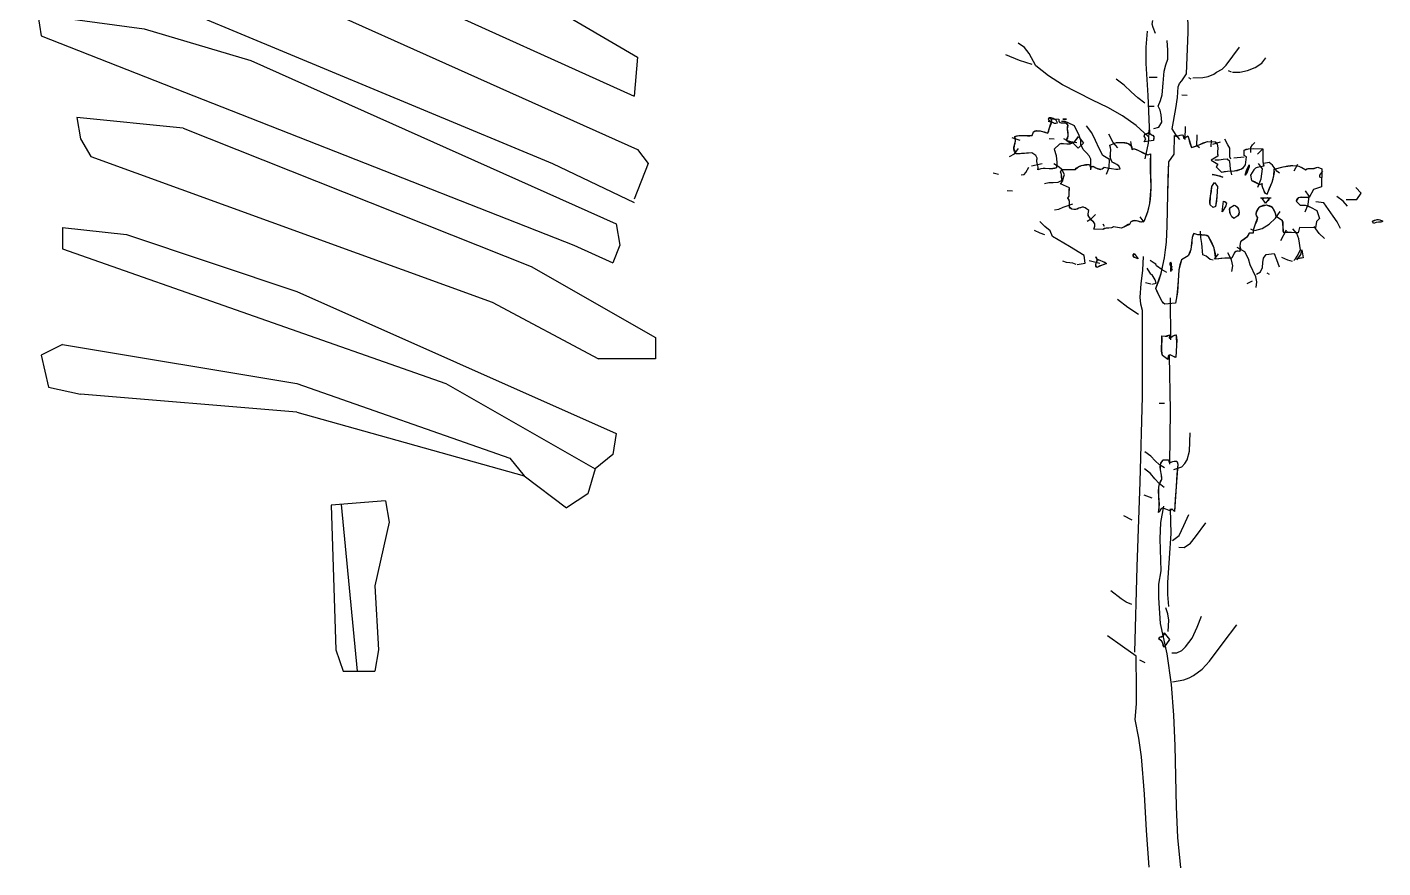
# Model space of a CAD drawing. Header units: millimetres. Extents: x 577 to 2337, y 236 to 943.
# Drawn here: x 818.204 to 820.801, y 708.156 to 709.766 of the extents above; entities that cross this region are included whole.
import ezdxf

# ---------------------------------------------------------------- set-up
doc = ezdxf.new("R2010")
doc.units = ezdxf.units.MM
doc.header["$LTSCALE"] = 0.01
doc.layers.add('06-Furn', color=4, linetype='Continuous')

# ---------------------------------------------------------------- blocks, each defined once
blk = doc.blocks.new('d2')
at = {"layer": '06-Furn', "color": 32, "linetype": 'Continuous'}
for p, q in [((909.626, 671.779), (909.634, 671.784)), ((909.634, 671.784), (909.642, 671.789)), ((909.642, 671.789), (909.647, 671.798)), ((909.647, 671.798), (909.649, 671.812)), ((909.649, 671.812), (909.693, 671.755)), ((909.602, 671.757), (909.605, 671.767)), ((909.616, 671.751), (909.602, 671.757)), ((909.605, 671.767), (909.61, 671.774)), ((909.61, 671.774), (909.617, 671.777)), ((909.626, 671.742), (909.616, 671.751)), ((909.617, 671.777), (909.626, 671.779)), ((909.633, 671.732), (909.626, 671.742)), ((909.637, 671.722), (909.633, 671.732)), ((909.641, 671.702), (909.637, 671.722)), ((909.644, 671.694), (909.641, 671.702)), ((909.647, 671.689), (909.644, 671.694)), ((909.693, 671.755), (909.647, 671.689))]:
    blk.add_line(p, q, dxfattribs=at)
for points in [[(909.782, 676.039), (909.75, 676.075), (909.716, 676.129), (909.747, 676.305), (909.762, 676.398), (909.769, 676.49), (909.781, 676.518), (909.799, 676.542), (909.839, 676.602), (909.854, 676.959), (909.847, 677.321), (909.834, 677.684), (909.83, 678.049), (909.826, 678.135), (909.833, 678.181), (909.857, 678.231), (909.859, 678.282), (909.849, 678.333), (909.815, 678.444)], [(909.573, 676.946), (909.554, 676.999), (909.546, 677.028), (909.551, 677.059)], [(909.486, 675.872), (909.513, 676.008), (909.523, 676.144), (909.512, 676.417), (909.494, 676.691), (909.494, 676.831), (909.506, 676.968)], [(909.511, 676.065), (909.408, 676.16), (909.292, 676.241), (909.166, 676.313), (909.035, 676.377), (908.777, 676.508), (908.657, 676.583), (908.549, 676.671), (908.491, 676.776), (908.452, 676.828), (908.396, 676.865)], [(909.559, 676.132), (909.603, 676.144), (909.627, 676.187), (909.624, 676.251), (909.615, 676.289), (909.597, 676.323), (909.618, 676.372), (909.63, 676.42), (909.639, 676.522), (909.649, 676.625), (909.662, 676.678), (909.681, 676.728), (909.679, 676.804), (909.674, 676.888)], [(909.894, 676.566), (909.98, 676.569), (910.026, 676.578), (910.075, 676.598), (910.097, 676.616), (910.144, 676.642), (910.179, 676.675), (910.295, 676.83)], [(908.516, 676.682), (908.409, 676.716), (908.293, 676.765)], [(910.234, 676.616), (910.297, 676.616), (910.363, 676.63), (910.427, 676.656), (910.485, 676.692), (910.519, 676.737)], [(909.484, 676.349), (909.423, 676.396), (909.365, 676.448), (909.306, 676.504), (909.238, 676.557)], [(909.521, 676.573), (909.588, 676.572)], [(909.881, 676.555), (909.859, 676.567)], [(910.224, 676.616), (910.199, 676.628)], [(909.516, 676.325), (909.562, 676.324)], [(909.801, 676.42), (909.845, 676.419)], [(909.478, 676.02), (909.49, 676.044), (909.478, 676.066), (909.486, 676.083), (909.502, 676.09), (909.516, 676.1), (909.524, 676.121), (909.522, 676.094), (909.54, 676.08), (909.559, 676.066), (909.557, 676.03), (909.478, 676.02)], [(909.519, 676.104), (909.521, 676.098), (909.522, 676.092), (909.531, 676.086), (909.54, 676.08), (909.55, 676.075), (909.557, 676.066), (909.56, 676.059), (909.561, 676.051), (909.557, 676.03), (909.478, 676.02), (909.49, 676.044), (909.478, 676.066), (909.48, 676.076), (909.484, 676.083), (909.493, 676.087), (909.5, 676.09), (909.509, 676.093), (909.516, 676.098), (909.519, 676.104)], [(909.828, 676.038), (909.83, 676.15)], [(909.425, 675.016), (909.422, 675.019), (909.415, 675.022), (909.395, 675.029), (909.386, 675.034), (909.382, 675.041), (909.382, 675.05), (909.391, 675.061), (909.425, 675.016)], [(909.425, 675.016), (909.395, 675.029), (909.382, 675.041), (909.391, 675.061), (909.425, 675.016)], [(909.398, 671.647), (909.418, 672.378), (909.443, 673.106), (909.462, 673.838), (909.463, 674.573), (909.448, 674.629), (909.442, 674.687), (909.45, 674.802), (909.466, 674.919), (909.471, 675.037)], [(909.544, 674.798), (909.579, 674.809), (909.571, 674.835), (909.546, 674.879), (909.533, 674.885), (909.525, 674.899), (909.502, 674.936)], [(909.534, 674.799), (909.489, 674.811)], [(909.428, 674.539), (909.338, 674.6), (909.249, 674.669)], [(909.705, 674.322), (909.702, 674.682)], [(909.68, 674.153), (909.635, 674.187), (909.628, 674.207), (909.626, 674.227), (909.626, 674.267), (909.63, 674.309), (909.631, 674.332), (909.628, 674.356), (909.657, 674.353), (909.674, 674.355), (909.696, 674.365), (909.693, 674.346), (909.692, 674.336), (909.694, 674.335), (909.695, 674.335), (909.701, 674.339), (909.721, 674.354), (909.736, 674.361), (909.752, 674.364), (909.754, 674.342), (909.757, 674.319), (909.754, 674.273), (909.751, 674.223), (909.748, 674.173), (909.742, 674.172), (909.733, 674.176), (909.71, 674.188), (909.7, 674.193), (909.69, 674.19), (909.685, 674.187), (909.682, 674.182), (909.681, 674.161), (909.68, 674.153)], [(909.68, 674.153), (909.635, 674.187), (909.627, 674.227), (909.628, 674.267), (909.628, 674.356), (909.657, 674.353), (909.696, 674.365), (909.692, 674.338), (909.702, 674.339), (909.721, 674.354), (909.752, 674.364), (909.754, 674.273), (909.748, 674.173), (909.733, 674.176), (909.711, 674.188), (909.69, 674.19), (909.681, 674.161), (909.68, 674.153)], [(909.697, 673.258), (909.703, 673.717), (909.693, 674.186)], [(909.606, 673.781), (909.651, 673.78)], [(909.731, 673.212), (909.799, 673.233), (909.825, 673.262), (909.844, 673.293), (909.866, 673.367), (909.871, 673.526)], [(909.651, 673.226), (909.608, 673.251), (909.571, 673.286), (909.535, 673.326), (909.484, 673.364)], [(909.6, 672.842), (909.605, 672.877), (909.606, 672.912), (909.602, 672.987), (909.599, 673.023), (909.603, 673.059), (909.606, 673.076), (909.611, 673.093), (909.618, 673.109), (909.627, 673.125), (909.629, 673.142), (909.626, 673.163), (909.617, 673.208), (909.615, 673.232), (909.617, 673.254), (909.62, 673.265), (909.626, 673.275), (909.633, 673.285), (909.642, 673.294), (909.686, 673.293), (909.688, 673.283), (909.689, 673.277), (909.692, 673.274), (909.697, 673.273), (909.707, 673.274), (909.722, 673.279), (909.735, 673.283), (909.748, 673.283), (909.754, 673.282), (909.759, 673.276), (909.763, 673.268), (909.766, 673.257), (909.757, 673.17), (909.75, 673.066), (909.743, 672.957), (909.736, 672.851), (909.713, 672.873), (909.709, 672.866), (909.703, 672.862), (909.697, 672.861), (909.69, 672.861), (909.677, 672.865), (909.663, 672.871), (909.649, 672.877), (909.634, 672.879), (909.627, 672.876), (909.621, 672.872), (909.615, 672.865), (909.611, 672.853), (909.6, 672.842)], [(909.6, 672.842), (909.608, 672.912), (909.602, 672.987), (909.603, 673.059), (909.611, 673.093), (909.627, 673.125), (909.626, 673.163), (909.617, 673.208), (909.617, 673.254), (909.626, 673.275), (909.642, 673.294), (909.686, 673.293), (909.689, 673.278), (909.697, 673.273), (909.722, 673.279), (909.749, 673.283), (909.761, 673.276), (909.766, 673.257), (909.75, 673.066), (909.736, 672.851), (909.713, 672.873), (909.703, 672.862), (909.69, 672.861), (909.663, 672.871), (909.634, 672.879), (909.621, 672.872), (909.611, 672.853), (909.6, 672.842)], [(909.648, 673.057), (909.605, 673.09), (909.568, 673.131), (909.532, 673.177), (909.481, 673.216)], [(909.545, 672.967), (909.477, 672.991)], [(909.792, 669.798), (909.766, 670.059), (909.754, 670.32), (909.742, 670.844), (909.732, 671.107), (909.711, 671.37), (909.675, 671.631), (909.616, 671.892), (909.603, 672.113), (909.604, 672.228), (909.624, 672.342), (909.614, 672.617), (909.62, 672.756), (909.645, 672.896)], [(909.688, 672.037), (909.681, 672.14), (909.681, 672.242), (909.695, 672.451), (909.709, 672.662), (909.703, 672.873)], [(909.373, 672.777), (909.304, 672.813)], [(909.72, 672.602), (909.776, 672.647), (909.818, 672.732), (909.859, 672.825)], [(909.775, 672.545), (909.82, 672.544), (909.873, 672.58), (909.917, 672.633), (910.005, 672.754)], [(909.371, 672.054), (909.324, 672.076), (909.281, 672.104), (909.191, 672.171)], [(909.684, 671.823), (909.687, 671.92), (909.681, 671.975), (909.663, 672.027)], [(909.714, 671.641), (909.758, 671.641), (909.799, 671.661), (909.832, 671.691), (909.888, 671.767), (909.931, 671.859), (909.969, 671.954)], [(909.521, 669.803), (909.496, 670.117), (909.48, 670.431), (909.455, 670.749), (909.432, 670.909), (909.399, 671.07), (909.411, 671.203), (909.412, 671.337), (909.409, 671.613), (909.29, 671.695), (909.162, 671.786)], [(909.647, 671.689), (909.637, 671.722), (909.626, 671.742), (909.602, 671.757), (909.61, 671.774), (909.626, 671.781), (909.642, 671.789), (909.649, 671.812), (909.693, 671.755), (909.647, 671.689)], [(909.719, 671.392), (909.818, 671.408), (909.862, 671.425), (909.901, 671.446), (909.974, 671.5), (910.037, 671.568), (910.153, 671.725), (910.272, 671.88)], [(909.485, 671.555), (909.441, 671.579)]]:
    blk.add_lwpolyline(points, dxfattribs=at)
at = {"layer": '06-Furn', "color": 94, "linetype": 'Continuous'}
for points in [[(908.567, 675.778), (908.57, 675.789), (908.569, 675.801), (908.562, 675.824), (908.557, 675.849), (908.556, 675.863), (908.559, 675.879), (908.548, 675.902), (908.514, 675.924), (908.485, 675.923), (908.451, 675.919), (908.415, 675.917), (908.379, 675.916), (908.366, 675.937), (908.361, 675.956), (908.361, 675.973), (908.366, 675.99), (908.371, 676.007), (908.374, 676.024), (908.374, 676.043), (908.369, 676.065), (908.386, 676.07), (908.403, 676.072), (908.439, 676.072), (908.477, 676.07), (908.497, 676.069), (908.517, 676.072), (908.529, 676.105), (908.543, 676.112), (908.556, 676.114), (908.572, 676.114), (908.586, 676.112), (908.619, 676.103), (908.652, 676.092), (908.661, 676.114), (908.667, 676.139), (908.675, 676.167), (908.681, 676.181), (908.688, 676.194), (908.677, 676.215), (908.745, 676.214), (908.746, 676.204), (908.747, 676.195), (908.75, 676.19), (908.754, 676.185), (908.766, 676.182), (908.78, 676.182), (908.793, 676.183), (908.806, 676.18), (908.812, 676.178), (908.817, 676.173), (908.821, 676.167), (908.824, 676.158), (908.818, 676.144), (908.816, 676.13), (908.82, 676.099), (908.823, 676.084), (908.822, 676.066), (908.819, 676.049), (908.809, 676.032), (908.843, 676.01), (908.865, 676.012), (908.873, 676.015), (908.882, 676.021), (908.897, 676.038), (908.913, 676.065), (908.956, 676.008), (908.911, 675.963), (908.866, 676.01), (908.854, 676.003), (908.841, 676), (908.814, 676), (908.785, 676.002), (908.77, 676.003), (908.752, 675.999), (908.706, 675.956), (908.722, 675.902), (908.727, 675.874), (908.728, 675.843), (908.727, 675.797), (908.71, 675.79), (908.694, 675.787), (908.662, 675.788), (908.629, 675.79), (908.612, 675.79), (908.592, 675.786), (908.567, 675.778)], [(908.567, 675.778), (908.569, 675.801), (908.564, 675.824), (908.557, 675.849), (908.559, 675.879), (908.548, 675.902), (908.514, 675.924), (908.379, 675.916), (908.362, 675.956), (908.366, 675.99), (908.374, 676.026), (908.369, 676.065), (908.403, 676.074), (908.439, 676.073), (908.517, 676.072), (908.529, 676.105), (908.556, 676.116), (908.586, 676.112), (908.652, 676.092), (908.667, 676.139), (908.688, 676.194), (908.677, 676.215), (908.745, 676.214), (908.747, 676.195), (908.756, 676.185), (908.78, 676.182), (908.807, 676.181), (908.824, 676.158), (908.816, 676.131), (908.822, 676.099), (908.822, 676.066), (908.809, 676.032), (908.843, 676.01), (908.865, 676.012), (908.882, 676.021), (908.913, 676.065), (908.956, 676.008), (908.911, 675.963), (908.866, 676.01), (908.841, 676.001), (908.814, 676), (908.785, 676.002), (908.752, 675.999), (908.706, 675.956), (908.722, 675.902), (908.728, 675.843), (908.727, 675.797), (908.694, 675.789), (908.662, 675.788), (908.629, 675.79), (908.592, 675.786), (908.567, 675.778)], [(908.723, 676.203), (908.712, 676.209), (908.697, 676.218), (908.689, 676.222), (908.679, 676.224), (908.667, 676.223), (908.654, 676.216), (908.657, 676.211), (908.663, 676.204), (908.681, 676.189), (908.694, 676.183), (908.707, 676.18), (908.721, 676.179), (908.734, 676.181), (908.723, 676.203)], [(908.723, 676.203), (908.697, 676.218), (908.679, 676.224), (908.654, 676.216), (908.661, 676.204), (908.681, 676.191), (908.707, 676.18), (908.734, 676.181), (908.723, 676.203)], [(908.779, 676.213), (908.812, 676.213), (908.779, 676.213)], [(908.779, 676.213), (908.812, 676.213), (908.779, 676.213)], [(908.7, 676.182), (908.654, 676.194)], [(909.02, 675.778), (909.021, 675.87), (909.007, 675.899), (908.982, 675.924), (908.955, 675.953), (908.935, 675.995), (908.934, 676.031), (908.92, 676.072), (908.879, 676.157), (908.827, 676.182), (908.8, 676.193), (908.769, 676.192)], [(909.155, 675.743), (909.176, 675.8), (909.181, 675.867), (909.124, 675.903), (909.09, 675.962), (909.061, 676.029), (909.03, 676.096), (908.983, 676.155)], [(909.251, 675.968), (909.21, 676.012), (909.173, 676.083)], [(908.414, 676.029), (908.347, 676.052)], [(908.664, 676.046), (908.707, 676.045)], [(909.045, 675.27), (909.051, 675.284), (909.055, 675.295), (909.055, 675.307), (909.053, 675.316), (909.049, 675.324), (909.043, 675.332), (909.029, 675.346), (909.013, 675.361), (909.006, 675.37), (909.002, 675.378), (908.998, 675.388), (908.997, 675.401), (908.999, 675.414), (909.003, 675.43), (908.971, 675.453), (908.958, 675.458), (908.945, 675.458), (908.932, 675.454), (908.917, 675.449), (908.903, 675.442), (908.889, 675.438), (908.873, 675.438), (908.856, 675.443), (908.843, 675.45), (908.837, 675.459), (908.834, 675.469), (908.836, 675.482), (908.836, 675.495), (908.837, 675.508), (908.833, 675.522), (908.824, 675.535), (908.83, 675.544), (908.833, 675.554), (908.834, 675.575), (908.833, 675.6), (908.833, 675.612), (908.836, 675.625), (908.759, 675.66), (908.781, 675.682), (908.775, 675.691), (908.771, 675.7), (908.77, 675.718), (908.769, 675.739), (908.766, 675.75), (908.761, 675.762), (908.771, 675.783), (908.885, 675.781), (908.895, 675.794), (908.908, 675.802), (908.923, 675.81), (908.94, 675.816), (908.974, 675.824), (909.01, 675.825), (909.02, 675.791), (909.023, 675.8), (909.027, 675.806), (909.032, 675.808), (909.037, 675.808), (909.049, 675.804), (909.064, 675.795), (909.08, 675.787), (909.099, 675.783), (909.107, 675.784), (909.116, 675.787), (909.125, 675.792), (909.133, 675.801), (909.163, 675.797), (909.196, 675.79), (909.234, 675.785), (909.252, 675.784), (909.27, 675.787), (909.267, 675.798), (909.263, 675.808), (909.254, 675.817), (909.244, 675.825), (909.222, 675.835), (909.203, 675.844), (909.193, 675.861), (909.188, 675.879), (909.187, 675.896), (909.189, 675.913), (909.191, 675.952), (909.188, 675.971), (909.183, 675.991), (909.239, 676.014), (909.295, 676.013), (909.312, 676.013), (909.325, 676.01), (909.34, 676.005), (909.352, 675.998), (909.364, 675.988), (909.372, 675.973), (909.375, 675.954), (909.377, 675.957), (909.382, 675.96), (909.393, 675.958), (909.41, 675.952), (909.429, 675.943), (909.47, 675.922), (909.49, 675.912), (909.509, 675.906), (909.53, 675.917), (909.529, 675.847), (909.529, 675.775), (909.532, 675.704), (909.534, 675.634), (909.531, 675.562), (909.528, 675.527), (909.523, 675.491), (909.515, 675.454), (909.505, 675.416), (909.492, 675.379), (909.477, 675.342), (909.464, 675.334), (909.451, 675.331), (909.438, 675.333), (909.424, 675.338), (909.411, 675.341), (909.395, 675.342), (909.379, 675.341), (909.363, 675.333), (909.35, 675.31), (909.34, 675.309), (909.325, 675.302), (909.282, 675.278), (909.215, 675.291), (909.206, 675.284), (909.196, 675.281), (909.174, 675.28), (909.15, 675.279), (909.137, 675.275), (909.124, 675.268), (909.045, 675.27)], [(909.045, 675.27), (909.055, 675.295), (909.054, 675.316), (909.029, 675.346), (909.002, 675.378), (908.998, 675.401), (909.003, 675.43), (908.971, 675.453), (908.945, 675.458), (908.917, 675.449), (908.889, 675.439), (908.856, 675.443), (908.837, 675.459), (908.836, 675.482), (908.837, 675.509), (908.824, 675.535), (908.835, 675.554), (908.835, 675.577), (908.836, 675.625), (908.759, 675.66), (908.781, 675.682), (908.773, 675.7), (908.772, 675.718), (908.77, 675.739), (908.761, 675.762), (908.771, 675.783), (908.885, 675.781), (908.908, 675.802), (908.94, 675.816), (909.01, 675.825), (909.02, 675.791), (909.027, 675.806), (909.037, 675.81), (909.064, 675.796), (909.099, 675.784), (909.116, 675.787), (909.133, 675.801), (909.198, 675.79), (909.234, 675.785), (909.27, 675.787), (909.263, 675.808), (909.244, 675.825), (909.203, 675.844), (909.189, 675.879), (909.189, 675.915), (909.191, 675.952), (909.183, 675.991), (909.239, 676.014), (909.295, 676.013), (909.34, 676.005), (909.364, 675.988), (909.375, 675.954), (909.382, 675.96), (909.395, 675.96), (909.429, 675.943), (909.509, 675.906), (909.53, 675.917), (909.531, 675.776), (909.534, 675.634), (909.523, 675.491), (909.505, 675.418), (909.477, 675.342), (909.451, 675.331), (909.425, 675.338), (909.396, 675.344), (909.363, 675.333), (909.35, 675.31), (909.282, 675.278), (909.215, 675.291), (909.197, 675.281), (909.174, 675.28), (909.15, 675.279), (909.124, 675.268), (909.045, 675.27)], [(908.9, 676.009), (908.849, 676.018), (908.82, 676.026), (908.788, 676.044)], [(909.375, 675.954), (909.363, 676.022)], [(909.737, 676.073), (909.741, 676.07), (909.747, 676.068), (909.76, 676.068), (909.786, 676.077), (909.797, 676.079), (909.807, 676.077), (909.812, 676.073), (909.814, 676.067), (909.817, 676.048), (909.85, 676.07), (909.857, 676.052), (909.863, 676.027), (909.871, 676), (909.883, 675.969), (909.912, 675.979), (909.947, 675.994), (909.983, 676.011), (910.019, 676.021), (910.086, 676.02), (910.098, 676.011), (910.103, 675.998), (910.106, 675.983), (910.107, 675.967), (910.105, 675.931), (910.106, 675.912), (910.108, 675.895), (910.05, 675.862), (910.107, 675.827), (910.095, 675.805), (910.14, 675.758), (910.163, 675.765), (910.191, 675.767), (910.25, 675.77), (910.278, 675.774), (910.306, 675.784), (910.318, 675.791), (910.328, 675.799), (910.337, 675.809), (910.344, 675.823), (910.355, 675.89), (910.334, 675.902), (910.335, 675.948), (910.352, 675.955), (910.371, 675.959), (910.41, 675.961), (910.493, 675.958), (910.495, 675.941), (910.495, 675.922), (910.493, 675.888), (910.494, 675.851), (910.496, 675.83), (910.502, 675.81), (910.445, 675.798), (910.437, 675.797), (910.43, 675.793), (910.416, 675.779), (910.387, 675.732), (910.397, 675.686), (910.409, 675.684), (910.423, 675.678), (910.442, 675.666), (910.466, 675.652), (910.487, 675.663), (910.484, 675.654), (910.484, 675.645), (910.49, 675.627), (910.499, 675.606), (910.509, 675.582), (910.532, 675.571), (910.551, 675.623), (910.574, 675.674), (910.583, 675.701), (910.589, 675.728), (910.593, 675.755), (910.592, 675.784), (910.667, 675.804), (910.708, 675.812), (910.73, 675.815), (910.752, 675.816), (910.779, 675.814), (910.803, 675.811), (910.827, 675.8), (910.863, 675.779), (910.872, 675.786), (910.882, 675.789), (910.906, 675.79), (910.933, 675.791), (910.948, 675.795), (910.964, 675.802), (910.998, 675.788), (910.995, 675.632), (910.927, 675.609), (910.892, 675.542), (910.877, 675.539), (910.861, 675.541), (910.827, 675.544), (910.811, 675.543), (910.797, 675.538), (910.791, 675.534), (910.786, 675.527), (910.782, 675.519), (910.779, 675.509), (910.813, 675.476), (910.857, 675.475), (910.869, 675.473), (910.88, 675.47), (910.903, 675.46), (910.957, 675.429), (910.98, 675.361), (910.955, 675.337), (910.944, 675.281), (910.809, 675.284), (910.797, 675.238), (910.77, 675.24), (910.738, 675.243), (910.707, 675.245), (910.689, 675.244), (910.674, 675.24), (910.669, 675.25), (910.668, 675.262), (910.667, 675.288), (910.668, 675.315), (910.667, 675.329), (910.663, 675.342), (910.607, 675.378), (910.606, 675.395), (910.599, 675.414), (910.59, 675.434), (910.576, 675.457), (910.563, 675.465), (910.55, 675.471), (910.537, 675.474), (910.523, 675.475), (910.508, 675.474), (910.494, 675.472), (910.462, 675.459), (910.449, 675.441), (910.437, 675.42), (910.434, 675.408), (910.434, 675.395), (910.438, 675.384), (910.448, 675.371), (910.446, 675.356), (910.441, 675.341), (910.426, 675.306), (910.419, 675.288), (910.413, 675.271), (910.411, 675.252), (910.412, 675.235), (910.378, 675.235), (910.369, 675.218), (910.357, 675.201), (910.338, 675.186), (910.309, 675.169), (910.302, 675.161), (910.299, 675.149), (910.298, 675.128), (910.301, 675.103), (910.299, 675.09), (910.297, 675.078), (910.282, 675.081), (910.27, 675.081), (910.261, 675.078), (910.254, 675.073), (910.248, 675.064), (910.242, 675.053), (910.229, 675.023), (910.169, 675.022), (910.133, 675.02), (910.092, 675.014), (910.091, 675.035), (910.089, 675.058), (910.077, 675.107), (910.056, 675.157), (910.028, 675.209), (910.014, 675.215), (910, 675.218), (909.97, 675.22), (909.937, 675.222), (909.92, 675.227), (909.903, 675.233), (909.898, 675.226), (909.894, 675.217), (909.888, 675.198), (909.884, 675.176), (909.884, 675.15), (909.88, 675.123), (909.877, 675.095), (909.868, 675.068), (909.853, 675.043), (909.798, 675.009), (909.783, 674.966), (909.773, 674.921), (909.77, 674.875), (909.767, 674.827), (909.761, 674.731), (909.755, 674.683), (909.745, 674.635), (909.655, 674.627), (909.643, 674.637), (909.632, 674.65), (909.613, 674.682), (909.595, 674.721), (909.578, 674.763), (909.602, 674.828), (909.622, 674.892), (909.638, 674.958), (909.65, 675.025), (909.66, 675.092), (909.667, 675.159), (909.671, 675.228), (909.675, 675.297), (909.678, 675.435), (909.679, 675.573), (909.682, 675.71), (909.688, 675.847), (909.734, 675.913), (909.737, 676.073)], [(909.737, 676.073), (909.748, 676.068), (909.76, 676.069), (909.786, 676.077), (909.809, 676.078), (909.817, 676.048), (909.85, 676.07), (909.864, 676.027), (909.883, 675.969), (909.947, 675.994), (910.019, 676.021), (910.086, 676.02), (910.103, 675.998), (910.107, 675.967), (910.106, 675.931), (910.108, 675.895), (910.05, 675.862), (910.107, 675.827), (910.095, 675.805), (910.14, 675.758), (910.192, 675.767), (910.251, 675.77), (910.306, 675.784), (910.328, 675.799), (910.344, 675.823), (910.355, 675.89), (910.334, 675.902), (910.335, 675.948), (910.371, 675.959), (910.41, 675.961), (910.493, 675.958), (910.493, 675.888), (910.494, 675.851), (910.502, 675.81), (910.445, 675.798), (910.43, 675.793), (910.416, 675.779), (910.387, 675.732), (910.397, 675.686), (910.466, 675.652), (910.487, 675.663), (910.486, 675.647), (910.491, 675.627), (910.51, 675.582), (910.532, 675.571), (910.574, 675.674), (910.589, 675.728), (910.592, 675.784), (910.668, 675.804), (910.752, 675.816), (910.803, 675.811), (910.863, 675.779), (910.883, 675.79), (910.906, 675.791), (910.933, 675.792), (910.964, 675.802), (910.998, 675.788), (910.995, 675.632), (910.927, 675.609), (910.892, 675.542), (910.827, 675.543), (910.797, 675.538), (910.779, 675.509), (910.813, 675.476), (910.857, 675.475), (910.903, 675.46), (910.957, 675.429), (910.98, 675.361), (910.955, 675.337), (910.944, 675.281), (910.809, 675.284), (910.797, 675.238), (910.738, 675.243), (910.674, 675.24), (910.669, 675.288), (910.663, 675.342), (910.607, 675.378), (910.599, 675.414), (910.576, 675.457), (910.524, 675.475), (910.462, 675.459), (910.439, 675.419), (910.435, 675.395), (910.448, 675.371), (910.426, 675.306), (910.414, 675.271), (910.412, 675.235), (910.378, 675.235), (910.357, 675.201), (910.309, 675.169), (910.299, 675.151), (910.298, 675.128), (910.297, 675.078), (910.27, 675.082), (910.254, 675.073), (910.229, 675.023), (910.169, 675.022), (910.092, 675.014), (910.077, 675.107), (910.028, 675.209), (910.001, 675.219), (909.97, 675.221), (909.937, 675.223), (909.903, 675.233), (909.888, 675.198), (909.882, 675.15), (909.876, 675.097), (909.853, 675.043), (909.798, 675.009), (909.775, 674.921), (909.767, 674.827), (909.763, 674.731), (909.745, 674.635), (909.655, 674.627), (909.632, 674.65), (909.613, 674.682), (909.578, 674.763), (909.622, 674.893), (909.65, 675.025), (909.667, 675.161), (909.675, 675.297), (909.679, 675.574), (909.688, 675.847), (909.734, 675.913), (909.737, 676.073)], [(909.95, 675.968), (909.929, 675.984), (909.927, 676.012), (909.932, 676.045), (909.931, 676.079)], [(910.052, 675.975), (910.054, 676.034)], [(910.064, 675.999), (910.132, 676.019)], [(910.22, 675.871), (910.212, 675.89), (910.212, 675.913), (910.212, 675.963), (910.193, 675.992), (910.167, 676.042)], [(910.39, 675.926), (910.391, 675.97), (910.405, 675.994), (910.426, 676.014)], [(908.323, 675.893), (908.366, 675.917), (908.401, 675.962)], [(910.229, 675.735), (910.216, 675.788), (910.21, 675.849), (910.187, 675.869), (910.155, 675.868), (910.119, 675.862), (910.083, 675.861)], [(910.245, 675.882), (910.334, 675.891)], [(910.448, 675.913), (910.493, 675.958)], [(908.228, 675.738), (908.184, 675.751)], [(908.422, 675.735), (908.448, 675.74), (908.462, 675.756), (908.49, 675.801)], [(908.512, 675.812), (908.603, 675.832)], [(908.623, 675.662), (908.659, 675.67), (908.697, 675.67), (908.739, 675.673), (908.781, 675.694), (908.794, 675.739), (908.771, 675.783), (908.75, 675.803), (908.703, 675.83)], [(910.15, 675.715), (910.06, 675.738), (910.078, 675.738), (910.1, 675.734), (910.124, 675.728), (910.15, 675.715)], [(910.15, 675.715), (910.06, 675.738), (910.1, 675.734), (910.15, 675.715)], [(910.15, 675.715), (910.06, 675.738)], [(910.342, 675.733), (910.35, 675.751), (910.356, 675.773), (910.364, 675.797), (910.378, 675.823), (910.377, 675.804), (910.369, 675.783), (910.359, 675.758), (910.342, 675.733)], [(910.342, 675.733), (910.355, 675.773), (910.378, 675.823), (910.369, 675.783), (910.342, 675.733)], [(910.342, 675.733), (910.355, 675.773), (910.378, 675.823)], [(910.452, 675.629), (910.48, 675.703), (910.49, 675.786), (910.456, 675.833)], [(910.637, 675.749), (910.614, 675.767), (910.596, 675.791), (910.576, 675.819), (910.548, 675.842), (910.502, 675.832)], [(910.761, 675.771), (910.795, 675.826)], [(910.996, 675.709), (910.981, 675.717), (910.981, 675.734), (911.009, 675.767)], [(910.067, 675.455), (910.043, 675.48), (910.041, 675.497), (910.041, 675.514), (910.046, 675.553), (910.054, 675.594), (910.058, 675.636), (910.08, 675.67), (910.104, 675.635), (910.101, 675.551), (910.097, 675.509), (910.089, 675.466), (910.067, 675.455)], [(910.067, 675.455), (910.043, 675.48), (910.046, 675.553), (910.058, 675.636), (910.08, 675.67), (910.104, 675.635), (910.101, 675.551), (910.089, 675.466), (910.067, 675.455)], [(911.209, 675.526), (911.3, 675.524), (911.336, 675.58), (911.291, 675.626)], [(908.304, 675.601), (908.35, 675.6)], [(910.144, 675.419), (910.157, 675.511), (910.173, 675.505), (910.177, 675.5), (910.18, 675.495), (910.181, 675.483), (910.177, 675.469), (910.159, 675.442), (910.144, 675.419)], [(910.144, 675.419), (910.157, 675.511), (910.182, 675.495), (910.177, 675.469), (910.144, 675.419)], [(910.144, 675.419), (910.157, 675.511)], [(910.475, 675.539), (910.564, 675.538)], [(910.517, 675.493), (910.485, 675.539), (910.487, 675.538), (910.489, 675.536), (910.501, 675.537), (910.531, 675.541), (910.543, 675.538), (910.547, 675.535), (910.547, 675.531), (910.545, 675.525), (910.539, 675.517), (910.517, 675.493)], [(910.517, 675.493), (910.485, 675.539), (910.533, 675.541), (910.544, 675.54), (910.547, 675.532), (910.517, 675.493)], [(910.856, 675.419), (910.883, 675.482), (910.892, 675.553), (910.86, 675.6)], [(911.159, 675.277), (911.13, 675.332), (911.095, 675.382), (911.017, 675.495), (910.948, 675.506)], [(911.219, 675.468), (911.182, 675.509), (911.129, 675.549)], [(908.709, 675.435), (908.745, 675.442), (908.784, 675.458), (908.866, 675.488)], [(908.99, 675.34), (909.025, 675.363), (909.059, 675.396)], [(910.245, 675.361), (910.237, 675.369), (910.228, 675.376), (910.216, 675.399), (910.212, 675.412), (910.21, 675.425), (910.209, 675.439), (910.212, 675.452), (910.247, 675.476), (910.256, 675.473), (910.267, 675.466), (910.277, 675.455), (910.284, 675.442), (910.289, 675.427), (910.292, 675.412), (910.289, 675.396), (910.279, 675.384), (910.245, 675.361)], [(910.245, 675.361), (910.228, 675.376), (910.216, 675.399), (910.21, 675.427), (910.212, 675.452), (910.247, 675.476), (910.267, 675.466), (910.285, 675.442), (910.292, 675.412), (910.279, 675.384), (910.245, 675.361)], [(910.424, 675.258), (910.489, 675.276), (910.549, 675.314), (910.601, 675.365), (910.642, 675.423)], [(908.903, 674.968), (908.972, 674.978), (908.963, 675.046), (908.837, 675.123), (908.692, 675.209), (908.671, 675.255), (908.627, 675.292), (908.584, 675.337)], [(909.137, 675.293), (909.125, 675.314)], [(909.477, 675.331), (909.443, 675.376)], [(910.413, 675.258), (910.39, 675.27)], [(910.758, 675.002), (910.774, 675.016), (910.788, 675.038), (910.816, 675.092), (910.802, 675.187), (910.784, 675.234), (910.752, 675.273)], [(911.021, 675.191), (910.976, 675.233), (910.933, 675.294)], [(911.442, 675.318), (911.432, 675.34), (911.451, 675.348), (911.472, 675.352), (911.485, 675.352), (911.497, 675.35), (911.51, 675.345), (911.522, 675.338), (911.514, 675.332), (911.505, 675.33), (911.486, 675.329), (911.466, 675.328), (911.455, 675.325), (911.442, 675.318)], [(911.442, 675.318), (911.432, 675.34), (911.474, 675.352), (911.497, 675.35), (911.522, 675.338), (911.506, 675.33), (911.486, 675.329), (911.466, 675.328), (911.442, 675.318)], [(908.625, 675.221), (908.585, 675.237), (908.536, 675.258)], [(910.068, 675.004), (910.042, 675.01), (910.025, 675.024), (910.007, 675.04), (909.98, 675.05), (909.97, 675.148), (909.962, 675.199), (909.959, 675.253)], [(910.648, 675.173), (910.696, 675.264)], [(910.081, 675.014), (910.115, 675.059)], [(910.227, 674.909), (910.238, 674.955), (910.224, 675.009), (910.195, 675.069)], [(910.437, 674.771), (910.442, 674.818), (910.433, 674.863), (910.384, 674.965), (910.371, 675.017), (910.34, 675.077), (910.274, 675.112)], [(910.439, 674.884), (910.474, 674.905), (910.49, 674.942), (910.494, 674.984), (910.5, 675.021), (910.522, 675.052), (910.59, 675.062), (910.611, 675.01), (910.634, 674.948)], [(910.784, 675.008), (910.797, 675.022), (910.809, 675.037), (910.818, 675.054), (910.826, 675.072), (910.827, 675.092), (910.839, 675.025), (910.817, 675.022), (910.794, 675.015), (910.784, 675.008)], [(910.786, 675.01), (910.797, 675.022), (910.818, 675.054), (910.827, 675.092), (910.839, 675.025), (910.794, 675.015), (910.786, 675.01)], [(908.893, 674.968), (908.867, 674.98), (908.84, 674.982), (908.811, 674.984), (908.78, 674.995)], [(909.097, 674.976), (909.005, 674.999)], [(909.072, 674.943), (909.062, 674.962), (909.068, 674.984), (909.074, 675.007), (909.063, 675.033), (909.073, 675.014), (909.096, 675.005), (909.124, 674.994), (909.153, 674.975), (909.117, 674.963), (909.072, 674.943)], [(909.073, 675.014), (909.083, 675.009), (909.096, 675.005), (909.124, 674.994), (909.14, 674.987), (909.153, 674.975), (909.135, 674.968), (909.117, 674.963), (909.096, 674.956), (909.072, 674.943), (909.063, 674.952), (909.062, 674.961), (909.064, 674.972), (909.068, 674.984), (909.073, 674.995), (909.074, 675.007), (909.073, 675.014)], [(909.671, 674.898), (909.631, 674.923), (909.582, 674.956), (909.576, 674.97), (909.562, 674.98), (909.527, 675.003)], [(909.707, 674.986), (909.7, 674.982), (909.697, 674.977), (909.697, 674.971), (909.7, 674.962), (909.708, 674.943), (909.716, 674.919), (909.707, 674.986)], [(909.707, 674.986), (909.697, 674.977), (909.7, 674.962), (909.716, 674.919), (909.707, 674.986)], [(909.706, 674.909), (909.707, 674.978), (909.706, 674.909)], [(909.706, 674.909), (909.707, 674.978), (909.706, 674.909)], [(909.706, 674.909), (909.717, 674.953)], [(910.747, 674.992), (910.707, 675.004), (910.657, 675.028)], [(910.36, 674.805), (910.405, 674.829)], [(910.552, 674.882), (910.531, 674.894)]]:
    blk.add_lwpolyline(points, dxfattribs=at)
blk = doc.blocks.new('lkm')
at = {"layer": '06-Furn', "color": 88}
for p, q in [((861.9361, 611.4495), (861.8766, 611.433)), ((861.9552, 611.42), (861.9361, 611.4495)), ((861.8766, 611.433), (861.9174, 611.4058)), ((861.9582, 611.3786), (861.9552, 611.42)), ((861.9174, 611.4058), (861.9582, 611.3786)), ((861.8086, 611.331), (861.8222, 611.2902)), ((861.9038, 611.331), (861.8154, 611.3378)), ((861.9038, 611.331), (862.0262, 611.263)), ((861.8222, 611.2902), (862.0262, 611.2222)), ((861.7134, 611.2562), (861.6794, 611.229)), ((861.7134, 611.2562), (861.7338, 611.2562)), ((861.7338, 611.2562), (861.9378, 611.2018)), ((862.0262, 611.263), (862.0262, 611.2222)), ((861.6794, 611.229), (861.7338, 611.1814)), ((861.9378, 611.2018), (862.101, 611.1134)), ((861.7338, 611.1814), (862.0806, 611.0386)), ((861.7338, 611.0998), (861.6522, 611.093)), ((861.7338, 611.0998), (861.897, 611.0658)), ((862.101, 611.1134), (862.1282, 611.0794)), ((861.6522, 611.093), (861.6658, 611.0522)), ((862.1282, 611.0794), (862.1214, 611.0386)), ((861.6658, 611.0522), (861.7338, 611.0318)), ((861.897, 611.0658), (862.2166, 610.889)), ((861.7338, 611.0318), (862.2098, 610.8618)), ((862.0806, 611.0386), (862.1214, 611.0386)), ((861.5298, 611.0046), (861.5026, 610.9638)), ((861.5298, 611.0046), (861.7338, 610.9434)), ((861.5026, 610.9638), (861.5026, 610.9366)), ((861.7338, 610.9434), (862.1826, 610.753)), ((861.5026, 610.9366), (861.7066, 610.8822)), ((862.2166, 610.889), (862.2098, 610.8618)), ((861.7066, 610.8822), (861.7338, 610.8686)), ((861.7338, 610.8686), (862.169, 610.685)), ((861.4482, 610.821), (861.4074, 610.8142)), ((861.4074, 610.8142), (861.4074, 610.7734)), ((861.4482, 610.821), (861.7338, 610.753)), ((861.4074, 610.7734), (861.7338, 610.6714)), ((861.7338, 610.753), (862.3458, 610.4538)), ((862.1826, 610.753), (862.2166, 610.719)), ((862.2166, 610.719), (862.2166, 610.6986)), ((862.2166, 610.6986), (862.169, 610.685)), ((861.7338, 610.6714), (862.3322, 610.3722)), ((861.421, 610.6306), (861.4054, 610.5837)), ((861.421, 610.6306), (861.7338, 610.5626)), ((861.4958, 610.5762), (861.4054, 610.5837)), ((861.4958, 610.5762), (861.7338, 610.481)), ((861.7338, 610.5626), (862.3458, 610.243)), ((861.7338, 610.481), (862.3303, 610.1633)), ((862.3458, 610.4538), (862.3526, 610.413)), ((862.3526, 610.413), (862.3322, 610.3722)), ((861.3734, 610.3926), (861.3938, 610.3518)), ((861.5774, 610.3722), (861.3734, 610.3926)), ((861.5774, 610.3722), (861.7338, 610.3314)), ((861.3938, 610.3518), (861.4278, 610.3246)), ((861.4278, 610.3246), (861.7338, 610.2362)), ((861.7338, 610.3314), (862.3458, 610.0866)), ((862.3458, 610.243), (862.3458, 610.2022)), ((861.7338, 610.2362), (862.3322, 609.9982)), ((861.353, 610.1954), (861.3122, 610.1886)), ((861.3122, 610.1886), (861.3394, 610.1546)), ((861.353, 610.1954), (861.5978, 610.1682)), ((862.3458, 610.2022), (862.3303, 610.1633)), ((861.5978, 610.1682), (861.6794, 610.1478)), ((861.3394, 610.1546), (861.7338, 610.039)), ((861.6794, 610.1478), (862.3458, 609.8554)), ((862.3458, 610.0866), (862.3458, 610.0458)), ((861.2442, 610.0662), (861.5298, 610.0322)), ((861.2442, 610.0662), (861.2578, 610.0254)), ((861.5298, 610.0322), (861.6522, 609.9982)), ((861.7338, 610.039), (862.339, 609.7874)), ((862.3458, 610.0458), (862.3322, 609.9982)), ((861.2578, 610.0254), (861.7338, 609.8826)), ((861.6522, 609.9982), (862.2234, 609.7602)), ((861.2986, 609.9098), (861.217, 609.903)), ((861.217, 609.903), (861.2442, 609.869)), ((861.2986, 609.9098), (861.7338, 609.7806)), ((861.7338, 609.8826), (862.3798, 609.5902)), ((861.2442, 609.869), (862.2234, 609.461)), ((862.3458, 609.8554), (862.339, 609.7874)), ((861.7338, 609.7806), (862.3866, 609.4882)), ((861.2374, 609.7466), (861.4414, 609.7194)), ((861.2374, 609.7466), (861.2442, 609.7058)), ((862.2234, 609.7602), (862.3866, 609.665)), ((861.4414, 609.7194), (861.6454, 609.6582)), ((861.2442, 609.7058), (862.2642, 609.3046)), ((861.6454, 609.6582), (862.3458, 609.3454)), ((862.3866, 609.665), (862.3798, 609.5902)), ((861.3122, 609.5494), (861.319, 609.5086)), ((861.5162, 609.529), (861.3122, 609.5494)), ((861.5162, 609.529), (862.1826, 609.2638)), ((861.319, 609.5086), (861.3394, 609.4746)), ((862.3866, 609.4882), (862.407, 609.461)), ((861.3394, 609.4746), (862.1078, 609.1958)), ((862.2234, 609.461), (862.3798, 609.3862)), ((862.407, 609.461), (862.3798, 609.393)), ((861.285, 609.3386), (861.285, 609.2978)), ((861.285, 609.3386), (861.4074, 609.325)), ((862.3458, 609.3454), (862.3526, 609.3046)), ((861.4074, 609.325), (861.7338, 609.2162)), ((862.2642, 609.3046), (862.339, 609.2706)), ((862.3526, 609.3046), (862.339, 609.2706)), ((861.285, 609.2978), (862.0194, 609.0394)), ((862.1826, 609.2638), (862.4206, 609.1278)), ((861.7338, 609.2162), (862.3458, 608.9442)), ((862.1078, 609.1958), (862.3118, 609.087)), ((862.4206, 609.1278), (862.4206, 609.087)), ((861.285, 609.1142), (861.2442, 609.0938)), ((861.285, 609.1142), (861.7338, 609.0394)), ((861.2442, 609.0938), (861.2578, 609.0326)), ((862.4206, 609.087), (862.3118, 609.087)), ((861.2578, 609.0326), (861.319, 609.019)), ((861.7338, 608.985), (861.319, 609.019)), ((861.7338, 609.0394), (862.1418, 608.8966)), ((862.0194, 609.0394), (862.305, 608.8762)), ((861.7338, 608.985), (862.169, 608.8626)), ((862.3458, 608.9442), (862.339, 608.9034)), ((862.1418, 608.8966), (862.169, 608.8626)), ((862.339, 608.9034), (862.305, 608.8762)), ((862.169, 608.8626), (862.2506, 608.8014)), ((862.305, 608.8762), (862.2914, 608.8286)), ((861.9038, 608.815), (861.7994, 608.8063)), ((861.9038, 608.815), (861.9106, 608.7742)), ((862.2914, 608.8286), (862.2506, 608.8014)), ((861.7994, 608.8063), (861.8086, 608.5294)), ((861.8187, 608.8079), (861.8494, 608.4886)), ((861.9106, 608.7742), (861.8834, 608.6518)), ((861.8834, 608.6518), (861.8902, 608.5294)), ((861.8086, 608.5294), (861.8222, 608.4886)), ((861.8902, 608.5294), (861.8834, 608.4886)), ((861.8222, 608.4886), (861.8494, 608.4886)), ((861.8494, 608.4886), (861.8834, 608.4886))]:
    blk.add_line(p, q, dxfattribs=at)

msp = doc.modelspace()

# ---------------------------------------------------------------- block references
at = {"layer": '06-Furn'}
msp.add_blockref('lkm', (-43.0134, 100.0439), dxfattribs=at)
at = {"layer": '06-Furn', "color": 5, "xscale": 0.2235883993332507, "yscale": 0.2235883993332507, "zscale": 0.2235883993332507}
msp.add_blockref('d2', (616.9951, 558.3966), dxfattribs=at)

doc.saveas('drawing.dxf')
